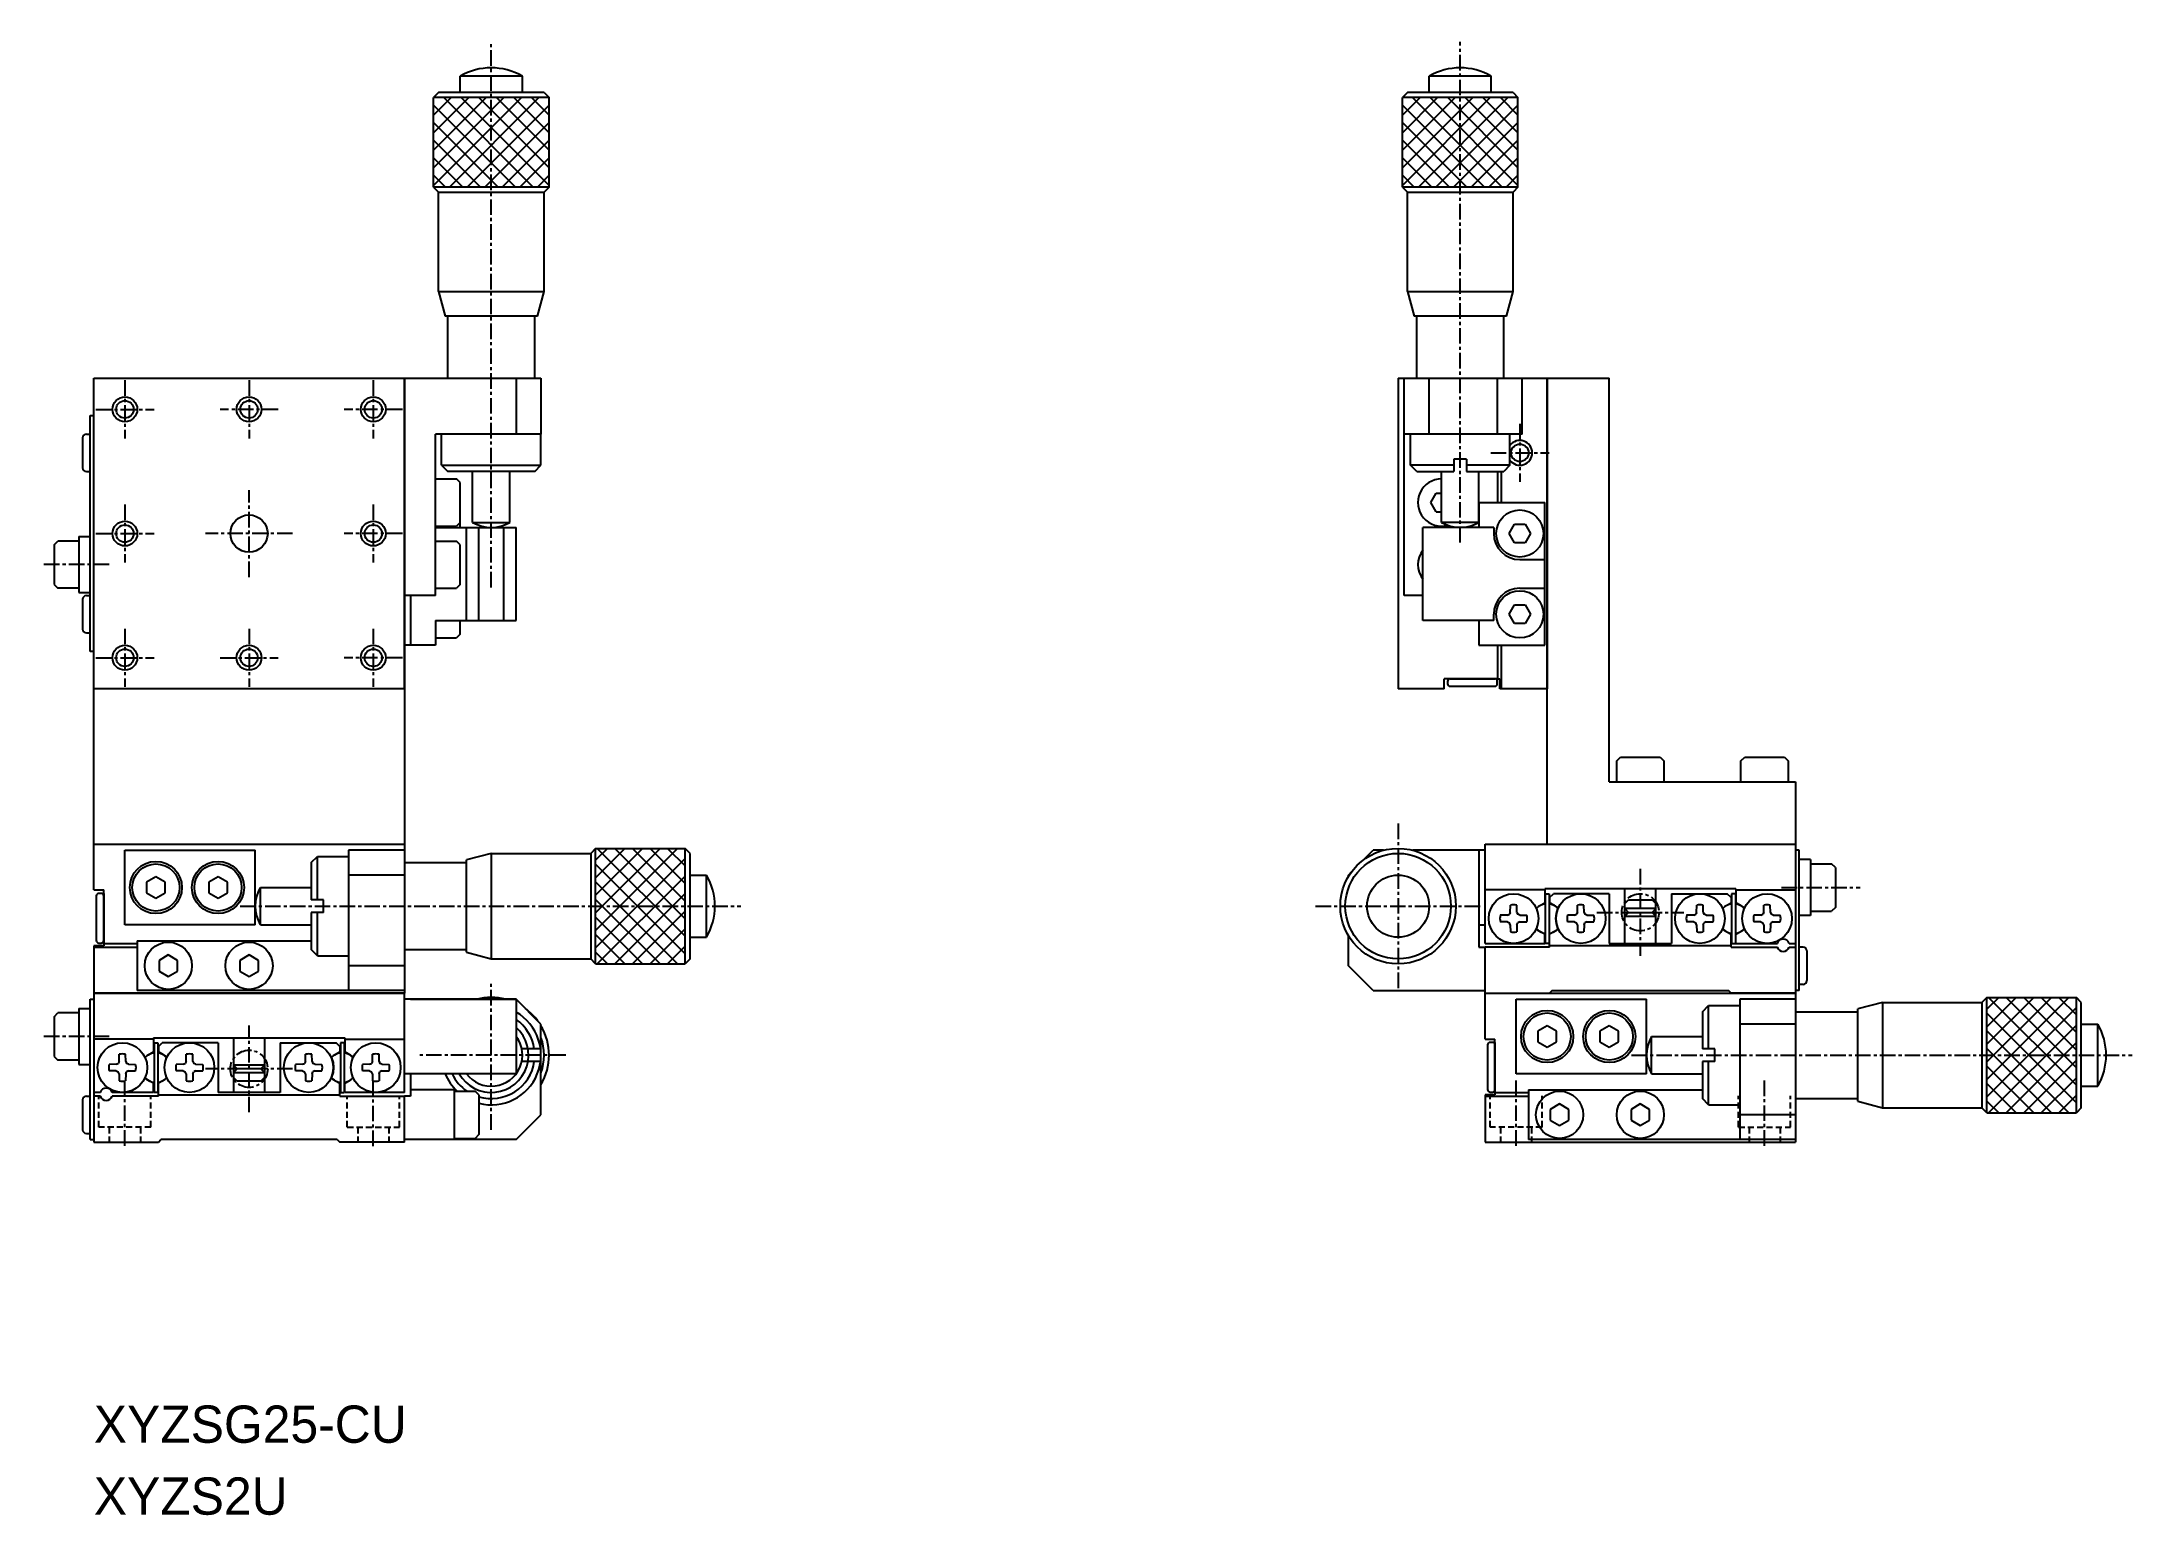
# Model space of a CAD drawing. Extents: x 93 to 261, y 80 to 198.
import ezdxf

# ---------------------------------------------------------------- set-up
doc = ezdxf.new("R2010")
doc.units = 0
doc.linetypes.add('CENTER', pattern=[2, 1.25, -0.25, 0.25, -0.25])
doc.linetypes.add('DASHED', pattern=[0.75, 0.5, -0.25])
doc.layers.get('0').update_dxf_attribs({"linetype": 'CONTINUOUS'})
doc.layers.add('CENTER', color=1, linetype='CENTER')

msp = doc.modelspace()

# ---------------------------------------------------------------- linework, layer by layer
at = {"color": 7, "linetype": 'CONTINUOUS'}
for p, q in [((126.82, 194.36), (126.82, 195.69)), ((131.82, 194.36), (131.82, 195.69)), ((204.82, 194.36), (204.82, 195.69)), ((209.82, 194.36), (209.82, 195.69)), ((125.07, 194.36), (124.67, 193.96)), ((124.67, 186.76), (124.67, 193.96)), ((133.57, 194.36), (125.07, 194.36)), ((133.57, 194.36), (133.97, 193.96)), ((133.97, 186.76), (133.97, 193.96)), ((203.07, 194.36), (202.67, 193.96)), ((202.67, 186.76), (202.67, 193.96)), ((211.57, 194.36), (203.07, 194.36)), ((211.57, 194.36), (211.97, 193.96)), ((211.97, 186.76), (211.97, 193.96)), ((124.67, 186.76), (125.07, 186.36)), ((125.07, 186.36), (133.57, 186.36)), ((125.07, 178.36), (125.07, 186.36)), ((133.97, 186.76), (133.57, 186.36)), ((133.57, 178.36), (133.57, 186.36)), ((202.67, 186.76), (203.07, 186.36)), ((203.07, 178.36), (203.07, 186.36)), ((203.07, 186.36), (211.57, 186.36)), ((211.97, 186.76), (211.57, 186.36)), ((211.57, 178.36), (211.57, 186.36)), ((125.07, 178.36), (125.61, 176.36)), ((125.07, 178.36), (133.57, 178.36)), ((133.04, 176.36), (133.57, 178.36)), ((203.07, 178.36), (203.61, 176.36)), ((203.07, 178.36), (211.57, 178.36)), ((211.04, 176.36), (211.57, 178.36)), ((133.04, 176.36), (125.61, 176.36)), ((125.82, 171.36), (125.82, 176.36)), ((132.82, 171.36), (132.82, 176.36)), ((211.04, 176.36), (203.61, 176.36)), ((203.82, 171.36), (203.82, 176.36)), ((210.82, 171.36), (210.82, 176.36)), ((97.32, 133.86), (97.32, 171.36)), ((97.32, 146.36), (97.32, 171.36)), ((97.32, 171.36), (122.32, 171.36)), ((122.32, 171.36), (122.32, 133.86)), ((122.32, 171.36), (133.32, 171.36)), ((122.32, 146.36), (122.32, 171.36)), ((131.32, 171.36), (131.32, 166.86)), ((133.32, 171.36), (133.32, 166.86)), ((202.32, 171.36), (202.32, 146.36)), ((202.32, 171.36), (214.32, 171.36)), ((202.82, 153.86), (202.82, 171.36)), ((204.82, 166.86), (204.82, 171.36)), ((210.32, 166.86), (210.32, 171.36)), ((212.32, 166.86), (212.32, 171.36)), ((214.32, 133.86), (214.32, 171.36)), ((214.32, 171.36), (219.32, 171.36)), ((214.32, 171.36), (214.32, 146.36)), ((219.32, 138.86), (219.32, 171.36)), ((97.02, 168.36), (97.32, 168.36)), ((97.02, 149.36), (97.02, 168.36)), ((96.72, 166.86), (97.02, 166.86)), ((133.32, 166.86), (124.82, 166.86)), ((124.82, 153.86), (124.82, 166.86)), ((125.32, 164.36), (125.32, 166.86)), ((133.32, 164.36), (133.32, 166.86)), ((212.32, 166.86), (202.82, 166.86)), ((203.32, 164.36), (203.32, 166.86)), ((211.32, 164.36), (211.32, 166.86)), ((96.42, 166.56), (96.42, 164.16)), ((96.72, 163.86), (97.02, 163.86)), ((124.82, 163.26), (126.52, 163.26)), ((125.32, 164.36), (125.82, 163.86)), ((132.82, 163.86), (125.82, 163.86)), ((126.82, 162.96), (126.52, 163.26)), ((127.82, 159.76), (127.82, 163.86)), ((130.82, 159.76), (130.82, 163.86)), ((132.82, 163.86), (133.32, 164.36)), ((203.82, 163.86), (203.32, 164.36)), ((203.82, 163.86), (206.82, 163.86)), ((205.82, 159.76), (205.82, 163.86)), ((206.82, 164.86), (206.82, 163.86)), ((207.82, 164.86), (206.82, 164.86)), ((207.82, 164.86), (207.82, 163.86)), ((207.82, 163.86), (210.82, 163.86)), ((208.82, 159.76), (208.82, 163.86)), ((210.32, 163.86), (210.32, 161.36)), ((210.62, 163.86), (210.62, 161.36)), ((211.32, 164.36), (210.82, 163.86)), ((126.82, 159.36), (126.82, 162.96)), ((204.96, 161.36), (205.39, 162.11)), ((205.39, 162.11), (205.82, 162.11)), ((205.39, 160.61), (204.96, 161.36)), ((205.39, 160.61), (205.82, 160.61)), ((208.82, 161.36), (208.82, 159.36)), ((208.82, 161.36), (214.12, 161.36)), ((214.12, 149.86), (214.12, 161.36)), ((94.12, 157.96), (94.42, 158.26)), ((96.12, 158.26), (94.42, 158.26)), ((96.12, 158.61), (96.12, 154.11)), ((96.12, 158.61), (97.02, 158.61)), ((124.82, 159.46), (126.52, 159.46)), ((124.82, 159.36), (131.32, 159.36)), ((124.82, 158.26), (126.52, 158.26)), ((126.82, 159.76), (126.52, 159.46)), ((126.82, 157.96), (126.52, 158.26)), ((127.32, 151.86), (127.32, 159.36)), ((128.32, 151.86), (128.32, 159.36)), ((130.32, 151.86), (130.32, 159.36)), ((131.32, 151.86), (131.32, 159.36)), ((204.32, 151.86), (204.32, 159.36)), ((210.02, 159.36), (204.32, 159.36)), ((208.32, 159.36), (208.32, 159.53)), ((210.02, 159.36), (210.02, 158.86)), ((211.26, 158.86), (211.69, 159.61)), ((211.69, 158.11), (211.26, 158.86)), ((211.69, 159.61), (212.56, 159.61)), ((212.56, 159.61), (212.99, 158.86)), ((212.99, 158.86), (212.56, 158.11)), ((94.12, 157.96), (94.12, 154.76)), ((126.82, 154.76), (126.82, 157.96)), ((212.56, 158.11), (211.69, 158.11)), ((212.12, 156.76), (214.12, 156.76)), ((94.12, 154.76), (94.42, 154.46)), ((96.12, 154.46), (94.42, 154.46)), ((96.12, 154.11), (97.02, 154.11)), ((96.42, 153.56), (96.42, 151.16)), ((96.72, 153.86), (97.02, 153.86)), ((124.82, 153.86), (122.32, 153.86)), ((122.82, 153.86), (122.82, 149.86)), ((124.82, 154.46), (126.52, 154.46)), ((126.82, 154.76), (126.52, 154.46)), ((204.32, 153.86), (202.82, 153.86)), ((212.12, 154.46), (214.12, 154.46)), ((124.82, 151.86), (124.82, 149.86)), ((124.82, 151.86), (131.32, 151.86)), ((126.82, 150.76), (126.82, 151.86)), ((210.02, 151.86), (204.32, 151.86)), ((208.82, 151.86), (208.82, 149.86)), ((210.02, 151.86), (210.02, 152.36)), ((211.26, 152.36), (211.69, 153.11)), ((211.69, 151.61), (211.26, 152.36)), ((211.69, 153.11), (212.56, 153.11)), ((212.56, 151.61), (211.69, 151.61)), ((212.56, 153.11), (212.99, 152.36)), ((212.99, 152.36), (212.56, 151.61)), ((96.72, 150.86), (97.02, 150.86)), ((124.82, 149.86), (122.32, 149.86)), ((124.82, 150.46), (126.52, 150.46)), ((126.82, 150.76), (126.52, 150.46)), ((208.82, 149.86), (214.12, 149.86)), ((210.32, 149.86), (210.32, 147.16)), ((210.62, 149.86), (210.62, 146.36)), ((97.32, 149.36), (97.02, 149.36)), ((206.02, 146.36), (206.02, 147.16)), ((210.32, 147.16), (206.02, 147.16)), ((206.3, 146.96), (206.3, 146.76)), ((206.5, 147.16), (210.1, 147.16)), ((206.5, 146.56), (210.1, 146.56)), ((207.5, 147.16), (209.1, 147.16)), ((210.3, 146.76), (210.3, 146.96)), ((210.32, 147.16), (210.52, 147.16)), ((210.52, 146.36), (210.52, 147.16)), ((122.32, 146.36), (97.32, 146.36)), ((206.02, 146.36), (202.32, 146.36)), ((214.32, 146.36), (210.52, 146.36)), ((219.92, 140.56), (220.22, 140.86)), ((219.92, 138.86), (219.92, 140.56)), ((220.22, 140.86), (223.42, 140.86)), ((223.42, 140.86), (223.72, 140.56)), ((223.72, 140.56), (223.72, 138.86)), ((229.92, 140.56), (230.22, 140.86)), ((229.92, 138.86), (229.92, 140.56)), ((230.22, 140.86), (233.42, 140.86)), ((233.42, 140.86), (233.72, 140.56)), ((233.72, 140.56), (233.72, 138.86)), ((219.32, 138.86), (234.32, 138.86)), ((234.32, 138.86), (234.32, 133.86)), ((97.32, 133.86), (122.32, 133.86)), ((97.32, 130.16), (97.32, 133.86)), ((99.82, 133.36), (110.32, 133.36)), ((99.82, 127.36), (99.82, 133.36)), ((110.32, 127.36), (110.32, 133.36)), ((117.82, 133.36), (117.82, 122.06)), ((122.32, 133.36), (117.82, 133.36)), ((122.32, 133.86), (122.32, 121.86)), ((129.32, 133.11), (127.32, 132.58)), ((129.32, 133.11), (129.32, 124.61)), ((129.32, 133.11), (137.32, 133.11)), ((137.72, 133.51), (137.32, 133.11)), ((137.32, 133.11), (137.32, 124.61)), ((137.72, 133.51), (144.92, 133.51)), ((145.32, 133.11), (144.92, 133.51)), ((145.32, 124.61), (145.32, 133.11)), ((199.57, 132.61), (200.32, 133.36)), ((201.15, 133.36), (200.32, 133.36)), ((209.32, 133.36), (203.5, 133.36)), ((208.82, 133.36), (208.82, 125.56)), ((209.32, 125.86), (209.32, 133.86)), ((209.32, 133.86), (234.32, 133.86)), ((214.32, 133.86), (234.32, 133.86)), ((234.32, 133.86), (234.32, 121.86)), ((234.62, 133.36), (234.32, 133.36)), ((234.62, 122.06), (234.62, 133.36)), ((234.62, 122.06), (234.62, 133.36)), ((114.82, 132.36), (115.32, 132.86)), ((114.82, 132.36), (114.82, 129.36)), ((115.32, 132.86), (117.82, 132.86)), ((122.32, 131.36), (117.82, 131.36)), ((122.32, 132.36), (127.32, 132.36)), ((127.32, 125.15), (127.32, 132.58)), ((145.32, 131.36), (146.65, 131.36)), ((198.32, 131.36), (198.57, 131.61)), ((198.32, 131.23), (198.32, 131.36)), ((235.52, 132.61), (234.62, 132.61)), ((235.52, 132.61), (235.52, 128.11)), ((235.52, 132.26), (237.22, 132.26)), ((237.52, 131.96), (237.22, 132.26)), ((237.52, 131.96), (237.52, 128.76)), ((97.32, 130.16), (98.12, 130.16)), ((97.52, 129.69), (97.52, 126.09)), ((97.92, 129.89), (97.72, 129.89)), ((98.12, 125.86), (98.12, 130.16)), ((98.12, 129.89), (98.12, 125.66)), ((98.12, 129.69), (98.12, 126.09)), ((102.32, 131.23), (101.57, 130.79)), ((101.57, 130.79), (101.57, 129.93)), ((101.57, 129.93), (102.32, 129.5)), ((103.07, 130.79), (102.32, 131.23)), ((102.32, 129.5), (103.07, 129.93)), ((103.07, 129.93), (103.07, 130.79)), ((107.32, 131.23), (106.57, 130.79)), ((106.57, 130.79), (106.57, 129.93)), ((106.57, 129.93), (107.32, 129.5)), ((108.07, 130.79), (107.32, 131.23)), ((107.32, 129.5), (108.07, 129.93)), ((108.07, 129.93), (108.07, 130.79)), ((110.73, 130.36), (114.82, 130.36)), ((214.12, 130.16), (209.32, 130.16)), ((214.12, 130.26), (214.12, 129.13)), ((229.52, 130.26), (214.12, 130.26)), ((214.17, 129.86), (214.17, 125.86)), ((214.17, 129.86), (214.47, 129.86)), ((214.47, 129.86), (214.47, 125.86)), ((214.52, 129.56), (214.82, 129.86)), ((219.32, 129.86), (214.82, 129.86)), ((219.32, 129.86), (219.32, 125.86)), ((220.57, 125.86), (220.57, 130.26)), ((223.07, 125.86), (223.07, 130.26)), ((224.32, 129.86), (224.32, 125.86)), ((224.32, 129.86), (228.82, 129.86)), ((229.12, 129.56), (228.82, 129.86)), ((229.17, 129.86), (229.17, 125.86)), ((229.47, 129.86), (229.17, 129.86)), ((229.47, 129.86), (229.47, 125.86)), ((229.52, 130.26), (229.52, 129.13)), ((229.52, 130.16), (234.32, 130.16)), ((98.12, 128.69), (98.12, 127.09)), ((115.82, 129.36), (114.82, 129.36)), ((115.82, 128.36), (114.82, 128.36)), ((114.82, 128.36), (114.82, 125.36)), ((115.82, 128.36), (115.82, 129.36)), ((211.12, 128.13), (210.55, 128.12)), ((211.12, 128.13), (211.28, 128.2)), ((211.35, 128.36), (211.28, 128.2)), ((211.35, 128.36), (211.36, 128.93)), ((211.89, 128.36), (211.88, 128.93)), ((211.89, 128.36), (211.96, 128.2)), ((212.12, 128.13), (211.96, 128.2)), ((212.12, 128.13), (212.69, 128.12)), ((213.73, 128.9), (214.12, 129.13)), ((214.52, 129.56), (214.52, 129.13)), ((214.92, 128.9), (214.52, 129.13)), ((216.52, 128.13), (215.95, 128.12)), ((216.52, 128.13), (216.68, 128.2)), ((216.75, 128.36), (216.68, 128.2)), ((216.75, 128.36), (216.76, 128.93)), ((217.29, 128.36), (217.28, 128.93)), ((217.29, 128.36), (217.36, 128.2)), ((217.52, 128.13), (217.36, 128.2)), ((217.52, 128.13), (218.09, 128.12)), ((220.57, 129.06), (220.87, 129.36)), ((220.57, 128.66), (220.57, 129.06)), ((220.57, 128.66), (220.87, 128.36)), ((223.07, 128.66), (220.57, 128.66)), ((220.87, 128.36), (220.57, 128.06)), ((220.57, 128.06), (223.07, 128.06)), ((220.87, 129.36), (222.77, 129.36)), ((220.87, 128.36), (222.77, 128.36)), ((222.77, 129.36), (223.07, 129.06)), ((223.07, 128.66), (222.77, 128.36)), ((222.77, 128.36), (223.07, 128.06)), ((223.07, 128.66), (223.07, 129.06)), ((226.12, 128.13), (225.55, 128.12)), ((226.12, 128.13), (226.28, 128.2)), ((226.35, 128.36), (226.28, 128.2)), ((226.35, 128.36), (226.36, 128.93)), ((226.89, 128.36), (226.88, 128.93)), ((226.89, 128.36), (226.96, 128.2)), ((227.12, 128.13), (226.96, 128.2)), ((227.12, 128.13), (227.69, 128.12)), ((228.73, 128.9), (229.12, 129.13)), ((229.12, 129.56), (229.12, 129.13)), ((229.92, 128.9), (229.52, 129.13)), ((231.52, 128.13), (230.95, 128.12)), ((231.52, 128.13), (231.68, 128.2)), ((231.75, 128.36), (231.68, 128.2)), ((231.75, 128.36), (231.76, 128.93)), ((232.29, 128.36), (232.28, 128.93)), ((232.29, 128.36), (232.36, 128.2)), ((232.52, 128.13), (232.36, 128.2)), ((232.52, 128.13), (233.09, 128.12)), ((235.52, 128.11), (234.62, 128.11)), ((235.52, 128.46), (237.22, 128.46)), ((237.52, 128.76), (237.22, 128.46)), ((110.32, 127.36), (99.82, 127.36)), ((110.73, 127.36), (114.82, 127.36)), ((145.32, 126.36), (146.65, 126.36)), ((198.32, 124.06), (198.32, 126.49)), ((208.82, 127.36), (209.32, 127.36)), ((211.12, 127.59), (210.55, 127.6)), ((211.12, 127.59), (211.28, 127.52)), ((211.35, 127.36), (211.28, 127.52)), ((211.35, 127.36), (211.36, 126.79)), ((211.89, 127.36), (211.88, 126.79)), ((211.89, 127.36), (211.96, 127.52)), ((212.12, 127.59), (211.96, 127.52)), ((212.12, 127.59), (212.69, 127.6)), ((214.12, 126.6), (213.73, 126.83)), ((214.12, 125.86), (214.12, 126.6)), ((214.92, 126.83), (214.52, 126.6)), ((214.52, 125.56), (214.52, 126.6)), ((216.52, 127.59), (215.95, 127.6)), ((216.52, 127.59), (216.68, 127.52)), ((216.75, 127.36), (216.68, 127.52)), ((216.75, 127.36), (216.76, 126.79)), ((217.29, 127.36), (217.28, 126.79)), ((217.29, 127.36), (217.36, 127.52)), ((217.52, 127.59), (217.36, 127.52)), ((217.52, 127.59), (218.09, 127.6)), ((226.12, 127.59), (225.55, 127.6)), ((226.12, 127.59), (226.28, 127.52)), ((226.35, 127.36), (226.28, 127.52)), ((226.35, 127.36), (226.36, 126.79)), ((226.89, 127.36), (226.88, 126.79)), ((226.89, 127.36), (226.96, 127.52)), ((227.12, 127.59), (226.96, 127.52)), ((227.12, 127.59), (227.69, 127.6)), ((228.73, 126.83), (229.12, 126.6)), ((229.12, 125.56), (229.12, 126.6)), ((229.52, 126.6), (229.92, 126.83)), ((229.52, 125.86), (229.52, 126.6)), ((231.52, 127.59), (230.95, 127.6)), ((231.52, 127.59), (231.68, 127.52)), ((231.75, 127.36), (231.68, 127.52)), ((231.75, 127.36), (231.76, 126.79)), ((232.29, 127.36), (232.28, 126.79)), ((232.29, 127.36), (232.36, 127.52)), ((232.52, 127.59), (232.36, 127.52)), ((232.52, 127.59), (233.09, 127.6)), ((97.32, 125.66), (97.32, 121.86)), ((98.12, 125.66), (97.32, 125.66)), ((97.32, 125.56), (100.82, 125.56)), ((97.72, 125.89), (97.92, 125.89)), ((98.12, 125.86), (100.82, 125.86)), ((100.82, 126.06), (100.82, 122.06)), ((100.82, 126.06), (114.82, 126.06)), ((103.32, 124.93), (102.57, 124.49)), ((104.07, 124.49), (103.32, 124.93)), ((109.82, 124.93), (109.07, 124.49)), ((110.57, 124.49), (109.82, 124.93)), ((115.32, 124.86), (114.82, 125.36)), ((115.32, 124.86), (117.82, 124.86)), ((122.32, 125.36), (127.32, 125.36)), ((127.32, 125.15), (129.32, 124.61)), ((129.32, 124.61), (137.32, 124.61)), ((137.72, 124.21), (137.32, 124.61)), ((145.32, 124.61), (144.92, 124.21)), ((208.82, 125.56), (209.32, 125.56)), ((209.32, 125.86), (214.12, 125.86)), ((214.52, 125.56), (209.32, 125.56)), ((209.32, 121.86), (209.32, 125.56)), ((214.47, 125.86), (214.17, 125.86)), ((229.12, 125.66), (214.52, 125.66)), ((219.32, 125.86), (224.32, 125.86)), ((229.12, 125.56), (232.85, 125.56)), ((229.17, 125.86), (229.47, 125.86)), ((229.52, 125.86), (232.85, 125.86)), ((233.8, 125.86), (234.32, 125.86)), ((233.8, 125.56), (234.32, 125.56)), ((234.92, 125.56), (234.62, 125.56)), ((235.22, 125.26), (235.22, 122.86)), ((102.57, 124.49), (102.57, 123.63)), ((102.57, 123.63), (103.32, 123.2)), ((103.32, 123.2), (104.07, 123.63)), ((104.07, 123.63), (104.07, 124.49)), ((109.07, 124.49), (109.07, 123.63)), ((109.07, 123.63), (109.82, 123.2)), ((109.82, 123.2), (110.57, 123.63)), ((110.57, 123.63), (110.57, 124.49)), ((122.32, 124.06), (117.82, 124.06)), ((137.72, 124.21), (144.92, 124.21)), ((200.32, 122.06), (198.32, 124.06)), ((97.02, 110.06), (97.02, 121.36)), ((97.02, 121.36), (97.32, 121.36)), ((97.02, 110.06), (97.02, 121.36)), ((97.32, 121.86), (122.32, 121.86)), ((97.32, 121.86), (97.32, 109.86)), ((122.32, 121.86), (97.32, 121.86)), ((122.32, 122.06), (100.82, 122.06)), ((122.32, 113.86), (122.32, 121.86)), ((131.32, 121.36), (122.32, 121.36)), ((122.82, 121.36), (131.32, 121.36)), ((131.32, 121.36), (131.32, 115.36)), ((133.32, 119.36), (131.32, 121.36)), ((200.32, 122.06), (209.32, 122.06)), ((209.32, 121.86), (234.32, 121.86)), ((209.32, 118.16), (209.32, 121.86)), ((209.32, 121.86), (214.52, 121.86)), ((211.82, 121.36), (222.32, 121.36)), ((211.82, 115.36), (211.82, 121.36)), ((214.72, 122.06), (214.52, 121.86)), ((214.72, 122.06), (228.92, 122.06)), ((222.32, 115.36), (222.32, 121.36)), ((229.12, 121.86), (228.92, 122.06)), ((234.32, 121.86), (229.12, 121.86)), ((229.82, 121.36), (229.82, 110.06)), ((234.32, 121.36), (229.82, 121.36)), ((234.62, 122.06), (234.32, 122.06)), ((234.32, 121.86), (234.32, 109.86)), ((234.92, 122.56), (234.62, 122.56)), ((249.72, 121.51), (249.32, 121.11)), ((249.72, 121.51), (256.92, 121.51)), ((257.32, 121.11), (256.92, 121.51)), ((94.12, 119.96), (94.42, 120.26)), ((94.12, 119.96), (94.12, 116.76)), ((96.12, 120.26), (94.42, 120.26)), ((96.12, 120.61), (97.02, 120.61)), ((96.12, 120.61), (96.12, 116.11)), ((226.82, 120.36), (227.32, 120.86)), ((226.82, 120.36), (226.82, 117.36)), ((227.32, 120.86), (229.82, 120.86)), ((234.32, 120.36), (239.32, 120.36)), ((241.32, 121.11), (239.32, 120.58)), ((239.32, 113.15), (239.32, 120.58)), ((241.32, 121.11), (241.32, 112.61)), ((241.32, 121.11), (249.32, 121.11)), ((249.32, 121.11), (249.32, 112.61)), ((257.32, 112.61), (257.32, 121.11)), ((102.12, 118.16), (97.32, 118.16)), ((102.12, 118.26), (102.12, 117.13)), ((102.12, 118.26), (117.52, 118.26)), ((102.17, 117.86), (102.17, 113.86)), ((102.17, 117.86), (102.47, 117.86)), ((102.47, 117.86), (102.47, 113.86)), ((102.52, 117.56), (102.82, 117.86)), ((107.32, 117.86), (102.82, 117.86)), ((107.32, 117.86), (107.32, 113.86)), ((108.57, 118.26), (108.57, 113.86)), ((111.07, 118.26), (111.07, 113.86)), ((112.32, 117.86), (116.82, 117.86)), ((112.32, 117.86), (112.32, 113.86)), ((117.12, 117.56), (116.82, 117.86)), ((117.17, 117.86), (117.17, 113.86)), ((117.47, 117.86), (117.17, 117.86)), ((117.47, 117.86), (117.47, 113.86)), ((117.52, 118.26), (117.52, 117.13)), ((117.52, 118.16), (122.32, 118.16)), ((133.32, 112.06), (133.32, 119.36)), ((209.32, 118.16), (210.12, 118.16)), ((209.92, 117.89), (209.72, 117.89)), ((210.12, 113.86), (210.12, 118.16)), ((210.12, 117.89), (210.12, 113.66)), ((214.32, 119.23), (213.57, 118.79)), ((213.57, 118.79), (213.57, 117.93)), ((213.57, 117.93), (214.32, 117.5)), ((215.07, 118.79), (214.32, 119.23)), ((214.32, 117.5), (215.07, 117.93)), ((215.07, 117.93), (215.07, 118.79)), ((219.32, 119.23), (218.57, 118.79)), ((218.57, 118.79), (218.57, 117.93)), ((218.57, 117.93), (219.32, 117.5)), ((220.07, 118.79), (219.32, 119.23)), ((219.32, 117.5), (220.07, 117.93)), ((220.07, 117.93), (220.07, 118.79)), ((222.73, 118.36), (226.82, 118.36)), ((234.32, 119.36), (229.82, 119.36)), ((257.32, 119.36), (258.65, 119.36)), ((94.12, 116.76), (94.42, 116.46)), ((96.12, 116.46), (94.42, 116.46)), ((99.12, 116.13), (98.55, 116.12)), ((99.12, 116.13), (99.28, 116.2)), ((99.35, 116.36), (99.28, 116.2)), ((99.35, 116.36), (99.36, 116.93)), ((99.89, 116.36), (99.88, 116.93)), ((99.89, 116.36), (99.96, 116.2)), ((100.12, 116.13), (99.96, 116.2)), ((100.12, 116.13), (100.69, 116.12)), ((101.73, 116.9), (102.12, 117.13)), ((102.52, 117.56), (102.52, 117.13)), ((102.92, 116.9), (102.52, 117.13)), ((104.52, 116.13), (103.95, 116.12)), ((104.52, 116.13), (104.68, 116.2)), ((104.75, 116.36), (104.68, 116.2)), ((104.75, 116.36), (104.76, 116.93)), ((105.29, 116.36), (105.28, 116.93)), ((105.29, 116.36), (105.36, 116.2)), ((105.52, 116.13), (105.36, 116.2)), ((105.52, 116.13), (106.09, 116.12)), ((114.12, 116.13), (113.55, 116.12)), ((114.12, 116.13), (114.28, 116.2)), ((114.35, 116.36), (114.28, 116.2)), ((114.35, 116.36), (114.36, 116.93)), ((114.89, 116.36), (114.88, 116.93)), ((114.89, 116.36), (114.96, 116.2)), ((115.12, 116.13), (114.96, 116.2)), ((115.12, 116.13), (115.69, 116.12)), ((116.73, 116.9), (117.12, 117.13)), ((117.12, 117.56), (117.12, 117.13)), ((117.92, 116.9), (117.52, 117.13)), ((119.52, 116.13), (118.95, 116.12)), ((119.52, 116.13), (119.68, 116.2)), ((119.75, 116.36), (119.68, 116.2)), ((119.75, 116.36), (119.76, 116.93)), ((120.29, 116.36), (120.28, 116.93)), ((120.29, 116.36), (120.36, 116.2)), ((120.52, 116.13), (120.36, 116.2)), ((120.52, 116.13), (121.09, 116.12)), ((133.29, 117.36), (131.77, 117.36)), ((133.29, 116.36), (131.77, 116.36)), ((209.52, 117.69), (209.52, 114.09)), ((210.12, 117.69), (210.12, 114.09)), ((210.12, 116.69), (210.12, 115.09)), ((227.82, 117.36), (226.82, 117.36)), ((227.82, 116.36), (226.82, 116.36)), ((226.82, 116.36), (226.82, 113.36)), ((227.82, 116.36), (227.82, 117.36)), ((96.12, 116.11), (97.02, 116.11)), ((99.12, 115.59), (98.55, 115.6)), ((99.12, 115.59), (99.28, 115.52)), ((99.35, 115.36), (99.28, 115.52)), ((99.35, 115.36), (99.36, 114.79)), ((99.89, 115.36), (99.88, 114.79)), ((99.89, 115.36), (99.96, 115.52)), ((100.12, 115.59), (99.96, 115.52)), ((100.12, 115.59), (100.69, 115.6)), ((102.12, 114.6), (101.73, 114.83)), ((102.12, 113.86), (102.12, 114.6)), ((102.92, 114.83), (102.52, 114.6)), ((102.52, 113.56), (102.52, 114.6)), ((104.52, 115.59), (103.95, 115.6)), ((104.52, 115.59), (104.68, 115.52)), ((104.75, 115.36), (104.68, 115.52)), ((104.75, 115.36), (104.76, 114.79)), ((105.29, 115.36), (105.28, 114.79)), ((105.29, 115.36), (105.36, 115.52)), ((105.52, 115.59), (105.36, 115.52)), ((105.52, 115.59), (106.09, 115.6)), ((111.07, 116.06), (108.57, 116.06)), ((108.87, 115.76), (108.57, 116.06)), ((108.57, 115.46), (108.87, 115.76)), ((108.57, 115.46), (111.07, 115.46)), ((108.57, 115.46), (108.57, 115.06)), ((108.87, 114.76), (108.57, 115.06)), ((110.77, 115.76), (108.87, 115.76)), ((110.77, 114.76), (108.87, 114.76)), ((110.77, 115.76), (111.07, 116.06)), ((111.07, 115.46), (110.77, 115.76)), ((111.07, 115.06), (110.77, 114.76)), ((111.07, 115.46), (111.07, 115.06)), ((114.12, 115.59), (113.55, 115.6)), ((114.12, 115.59), (114.28, 115.52)), ((114.35, 115.36), (114.28, 115.52)), ((114.35, 115.36), (114.36, 114.79)), ((114.89, 115.36), (114.88, 114.79)), ((114.89, 115.36), (114.96, 115.52)), ((115.12, 115.59), (114.96, 115.52)), ((115.12, 115.59), (115.69, 115.6)), ((116.73, 114.83), (117.12, 114.6)), ((117.12, 113.56), (117.12, 114.6)), ((117.52, 114.6), (117.92, 114.83)), ((117.52, 113.86), (117.52, 114.6)), ((119.52, 115.59), (118.95, 115.6)), ((119.52, 115.59), (119.68, 115.52)), ((119.75, 115.36), (119.68, 115.52)), ((119.75, 115.36), (119.76, 114.79)), ((120.29, 115.36), (120.28, 114.79)), ((120.29, 115.36), (120.36, 115.52)), ((120.52, 115.59), (120.36, 115.52)), ((120.52, 115.59), (121.09, 115.6)), ((131.32, 115.36), (122.32, 115.36)), ((122.82, 115.36), (122.82, 113.56)), ((222.32, 115.36), (211.82, 115.36)), ((222.73, 115.36), (226.82, 115.36)), ((96.42, 113.26), (96.42, 110.86)), ((96.72, 113.56), (97.02, 113.56)), ((97.85, 113.86), (97.32, 113.86)), ((97.85, 113.56), (97.32, 113.56)), ((102.12, 113.86), (98.8, 113.86)), ((102.52, 113.56), (98.8, 113.56)), ((102.47, 113.86), (102.17, 113.86)), ((102.52, 113.66), (117.12, 113.66)), ((112.32, 113.86), (107.32, 113.86)), ((117.12, 113.56), (122.32, 113.56)), ((117.17, 113.86), (117.47, 113.86)), ((122.32, 113.86), (117.52, 113.86)), ((122.82, 113.56), (122.32, 113.56)), ((122.32, 109.86), (122.32, 113.56)), ((126.32, 114.06), (122.82, 114.06)), ((126.32, 114.06), (126.32, 110.06)), ((126.32, 113.96), (128.02, 113.96)), ((128.32, 113.66), (128.02, 113.96)), ((128.32, 113.66), (128.32, 110.46)), ((209.32, 113.66), (209.32, 109.86)), ((210.12, 113.66), (209.32, 113.66)), ((209.32, 113.56), (212.82, 113.56)), ((209.72, 113.89), (209.92, 113.89)), ((210.12, 113.86), (212.82, 113.86)), ((212.82, 114.06), (212.82, 110.06)), ((212.82, 114.06), (226.82, 114.06)), ((215.32, 112.93), (214.57, 112.49)), ((216.07, 112.49), (215.32, 112.93)), ((221.82, 112.93), (221.07, 112.49)), ((222.57, 112.49), (221.82, 112.93)), ((227.32, 112.86), (226.82, 113.36)), ((227.32, 112.86), (229.82, 112.86)), ((234.32, 113.36), (239.32, 113.36)), ((239.32, 113.15), (241.32, 112.61)), ((257.32, 114.36), (258.65, 114.36)), ((131.32, 110.06), (133.32, 112.06)), ((214.57, 112.49), (214.57, 111.63)), ((214.57, 111.63), (215.32, 111.2)), ((215.32, 111.2), (216.07, 111.63)), ((216.07, 111.63), (216.07, 112.49)), ((221.07, 112.49), (221.07, 111.63)), ((221.07, 111.63), (221.82, 111.2)), ((221.82, 111.2), (222.57, 111.63)), ((222.57, 111.63), (222.57, 112.49)), ((234.32, 112.06), (229.82, 112.06)), ((241.32, 112.61), (249.32, 112.61)), ((249.72, 112.21), (249.32, 112.61)), ((249.72, 112.21), (256.92, 112.21)), ((257.32, 112.61), (256.92, 112.21)), ((96.72, 110.56), (97.02, 110.56)), ((97.02, 110.06), (97.32, 110.06)), ((97.32, 109.86), (102.52, 109.86)), ((102.52, 109.86), (102.72, 110.06)), ((116.92, 110.06), (102.72, 110.06)), ((116.92, 110.06), (117.12, 109.86)), ((122.32, 109.86), (117.12, 109.86)), ((131.32, 110.06), (122.32, 110.06)), ((126.32, 110.16), (128.02, 110.16)), ((128.32, 110.46), (128.02, 110.16)), ((209.32, 109.86), (234.32, 109.86)), ((234.32, 110.06), (212.82, 110.06))]:
    msp.add_line(p, q, dxfattribs=at)
at = {"color": 3, "linetype": 'CONTINUOUS'}
for p, q in [((131.82, 195.69), (126.82, 195.69)), ((209.82, 195.69), (204.82, 195.69)), ((124.67, 192.55), (126.09, 193.96)), ((133.97, 193.96), (124.67, 193.96)), ((124.67, 191.13), (127.5, 193.96)), ((124.67, 189.72), (128.92, 193.96)), ((124.67, 188.3), (130.33, 193.96)), ((124.67, 186.89), (131.74, 193.96)), ((125.49, 193.96), (132.69, 186.76)), ((125.96, 186.76), (133.16, 193.96)), ((126.9, 193.96), (133.97, 186.89)), ((128.32, 193.96), (133.97, 188.3)), ((129.73, 193.96), (133.97, 189.72)), ((131.14, 193.96), (133.97, 191.13)), ((132.56, 193.96), (133.97, 192.55)), ((202.67, 192.55), (204.09, 193.96)), ((202.67, 191.13), (205.5, 193.96)), ((202.67, 189.72), (206.92, 193.96)), ((211.97, 193.96), (202.67, 193.96)), ((202.67, 188.3), (208.33, 193.96)), ((202.67, 186.89), (209.74, 193.96)), ((203.49, 193.96), (210.69, 186.76)), ((203.96, 186.76), (211.16, 193.96)), ((204.9, 193.96), (211.97, 186.89)), ((206.32, 193.96), (211.97, 188.3)), ((207.73, 193.96), (211.97, 189.72)), ((209.14, 193.96), (211.97, 191.13)), ((210.56, 193.96), (211.97, 192.55)), ((124.67, 193.36), (131.27, 186.76)), ((124.67, 191.95), (129.86, 186.76)), ((127.37, 186.76), (133.97, 193.36)), ((128.79, 186.76), (133.97, 191.95)), ((202.67, 193.36), (209.27, 186.76)), ((202.67, 191.95), (207.86, 186.76)), ((205.37, 186.76), (211.97, 193.36)), ((206.79, 186.76), (211.97, 191.95)), ((124.67, 190.53), (128.45, 186.76)), ((130.2, 186.76), (133.97, 190.53)), ((202.67, 190.53), (206.45, 186.76)), ((208.2, 186.76), (211.97, 190.53)), ((124.67, 189.12), (127.03, 186.76)), ((131.62, 186.76), (133.97, 189.12)), ((202.67, 189.12), (205.03, 186.76)), ((209.62, 186.76), (211.97, 189.12)), ((124.67, 187.71), (125.62, 186.76)), ((133.03, 186.76), (133.97, 187.71)), ((202.67, 187.71), (203.62, 186.76)), ((211.03, 186.76), (211.97, 187.71)), ((133.97, 186.76), (124.67, 186.76)), ((211.97, 186.76), (202.67, 186.76)), ((125.32, 164.36), (133.32, 164.36)), ((206.82, 164.36), (203.32, 164.36)), ((211.32, 164.36), (207.82, 164.36)), ((127.82, 159.76), (130.82, 159.76)), ((208.82, 159.76), (205.82, 159.76)), ((137.72, 124.21), (137.72, 133.51)), ((144.32, 133.51), (137.72, 126.91)), ((142.91, 133.51), (137.72, 128.33)), ((141.5, 133.51), (137.72, 129.74)), ((140.08, 133.51), (137.72, 131.15)), ((138.67, 133.51), (137.72, 132.57)), ((137.85, 133.51), (144.92, 126.44)), ((139.27, 133.51), (144.92, 127.85)), ((140.68, 133.51), (144.92, 129.27)), ((142.1, 133.51), (144.92, 130.68)), ((143.51, 133.51), (144.92, 132.1)), ((144.92, 124.21), (144.92, 133.51)), ((115.32, 129.36), (115.32, 132.86)), ((144.92, 132.7), (137.72, 125.5)), ((137.72, 132.23), (144.92, 125.03)), ((144.92, 131.28), (137.85, 124.21)), ((146.65, 126.36), (146.65, 131.36)), ((110.73, 127.36), (110.73, 130.36)), ((137.72, 130.81), (144.32, 124.21)), ((144.92, 129.87), (139.27, 124.21)), ((115.32, 124.86), (115.32, 128.36)), ((137.72, 129.4), (142.91, 124.21)), ((137.72, 127.98), (141.5, 124.21)), ((144.92, 128.45), (140.68, 124.21)), ((137.72, 126.57), (140.08, 124.21)), ((144.92, 127.04), (142.1, 124.21)), ((137.72, 125.16), (138.67, 124.21)), ((144.92, 125.63), (143.51, 124.21)), ((249.72, 112.21), (249.72, 121.51)), ((256.32, 121.51), (249.72, 114.91)), ((254.91, 121.51), (249.72, 116.33)), ((253.5, 121.51), (249.72, 117.74)), ((252.08, 121.51), (249.72, 119.15)), ((250.67, 121.51), (249.72, 120.57)), ((249.85, 121.51), (256.92, 114.44)), ((251.27, 121.51), (256.92, 115.85)), ((252.68, 121.51), (256.92, 117.27)), ((254.1, 121.51), (256.92, 118.68)), ((255.51, 121.51), (256.92, 120.1)), ((256.92, 112.21), (256.92, 121.51)), ((227.32, 117.36), (227.32, 120.86)), ((256.92, 120.7), (249.72, 113.5)), ((249.72, 120.23), (256.92, 113.03)), ((222.73, 115.36), (222.73, 118.36)), ((249.72, 118.81), (256.32, 112.21)), ((256.92, 119.28), (249.85, 112.21)), ((256.92, 117.87), (251.27, 112.21)), ((258.65, 114.36), (258.65, 119.36)), ((227.32, 112.86), (227.32, 116.36)), ((249.72, 117.4), (254.91, 112.21)), ((256.92, 116.45), (252.68, 112.21)), ((249.72, 115.98), (253.5, 112.21)), ((249.72, 114.57), (252.08, 112.21)), ((256.92, 115.04), (254.1, 112.21)), ((249.72, 113.16), (250.67, 112.21)), ((256.92, 113.63), (255.51, 112.21))]:
    msp.add_line(p, q, dxfattribs=at)
at = {"color": 3, "linetype": 'DASHED'}
for p, q in [((97.72, 111.06), (97.72, 113.56)), ((101.92, 111.06), (101.92, 113.56)), ((117.72, 111.06), (117.72, 113.56)), ((121.92, 111.06), (121.92, 113.56)), ((209.72, 111.06), (209.72, 113.59)), ((213.92, 111.06), (213.92, 113.59)), ((229.72, 111.06), (229.72, 113.59)), ((233.92, 111.06), (233.92, 113.59)), ((101.92, 111.06), (97.72, 111.06)), ((98.57, 111.06), (98.57, 109.86)), ((101.07, 111.06), (101.07, 109.86)), ((117.72, 111.06), (121.92, 111.06)), ((118.57, 111.06), (118.57, 109.86)), ((121.07, 111.06), (121.07, 109.86)), ((213.92, 111.06), (209.72, 111.06)), ((210.57, 111.06), (210.57, 109.89)), ((213.07, 111.06), (213.07, 109.89)), ((229.72, 111.06), (233.92, 111.06)), ((230.57, 111.06), (230.57, 109.89)), ((233.07, 111.06), (233.07, 109.89))]:
    msp.add_line(p, q, dxfattribs=at)
at = {"color": 3, "linetype": 'CONTINUOUS'}
for centre, radius in [((99.82, 168.86), 1), ((99.82, 168.86), 0.7), ((109.82, 168.86), 1), ((109.82, 168.86), 0.7), ((119.82, 168.86), 1), ((119.82, 168.86), 0.7), ((212.12, 165.36), 0.7), ((99.82, 158.86), 1), ((99.82, 158.86), 0.7), ((119.82, 158.86), 1), ((119.82, 158.86), 0.7), ((99.82, 148.86), 1), ((109.82, 148.86), 1), ((119.82, 148.86), 1), ((99.82, 148.86), 0.7), ((109.82, 148.86), 0.7), ((119.82, 148.86), 0.7), ((202.32, 128.86), 4.25)]:
    msp.add_circle(centre, radius, dxfattribs=at)
at = {"color": 7, "linetype": 'CONTINUOUS'}
for centre, radius in [((109.82, 158.86), 1.5), ((212.12, 158.86), 1.9), ((212.12, 152.36), 1.9), ((202.32, 128.86), 4.65), ((102.32, 130.36), 2.1), ((102.32, 130.36), 1.9), ((107.32, 130.36), 2.1), ((107.32, 130.36), 1.9), ((202.32, 128.86), 2.5), ((211.62, 127.86), 2), ((217.02, 127.86), 2), ((226.62, 127.86), 2), ((232.02, 127.86), 2), ((103.32, 124.06), 1.9), ((109.82, 124.06), 1.9), ((214.32, 118.36), 2.1), ((214.32, 118.36), 1.9), ((219.32, 118.36), 2.1), ((219.32, 118.36), 1.9), ((99.62, 115.86), 2), ((105.02, 115.86), 2), ((114.62, 115.86), 2), ((120.02, 115.86), 2), ((215.32, 112.06), 1.9), ((221.82, 112.06), 1.9)]:
    msp.add_circle(centre, radius, dxfattribs=at)
for centre, radius, start, end in [((129.32, 191.36), 5, 59.999, 120.001), ((207.32, 191.36), 5, 59.999, 120.001), ((96.72, 166.56), 0.3, 90, 180), ((96.72, 164.16), 0.3, 180, 270), ((205.82, 161.36), 1.9, 89.9999, 285.4871), ((129.32, 162.36), 3, 239.999, 300.001), ((207.32, 162.36), 3, 239.999, 300.001), ((212.12, 158.86), 2.1, 180, 270), ((205.82, 156.36), 1.9, 142.1364, 217.8636), ((96.72, 153.56), 0.3, 90, 180), ((212.12, 152.36), 2.1, 90, 180), ((96.72, 151.16), 0.3, 180, 270), ((206.5, 146.96), 0.2, 90, 180), ((206.5, 146.76), 0.2, 180, 270), ((210.1, 146.96), 0.2, 0, 90), ((210.1, 146.76), 0.2, 270, 0), ((142.32, 128.86), 5, 329.999, 30.001), ((97.72, 129.69), 0.2, 90, 180), ((97.92, 129.69), 0.2, 0, 90), ((113.32, 128.86), 3, 149.999, 210.001), ((211.62, 127.86), 1.1, 166.328, 193.672), ((211.62, 127.86), 1.1, 76.328, 103.672), ((211.62, 127.86), 1.1, 346.328, 13.672), ((214.32, 127.86), 1.19, 97.2378, 137.0717), ((214.42, 127.77), 1.32, 121.4547, 136.8686), ((214.32, 127.86), 1.19, 42.9283, 82.7622), ((214.23, 127.77), 1.32, 43.1328, 58.5453), ((217.02, 127.86), 2, 148.2115, 211.7885), ((217.02, 127.86), 1.1, 166.328, 193.672), ((217.02, 127.86), 1.1, 76.328, 103.672), ((217.02, 127.86), 1.1, 346.328, 13.672), ((226.62, 127.86), 1.1, 166.328, 193.672), ((226.62, 127.86), 1.1, 76.328, 103.672), ((226.62, 127.86), 1.1, 346.328, 13.672), ((229.32, 127.86), 1.19, 97.2378, 137.0717), ((229.42, 127.77), 1.32, 121.4547, 136.8672), ((229.32, 127.86), 1.19, 42.9283, 82.7622), ((229.23, 127.77), 1.32, 43.1314, 58.5453), ((232.02, 127.86), 1.1, 166.328, 193.672), ((232.02, 127.86), 1.1, 76.328, 103.672), ((232.02, 127.86), 1.1, 346.328, 13.672), ((211.62, 127.86), 1.1, 256.328, 283.672), ((214.42, 127.95), 1.32, 223.1328, 238.5453), ((214.32, 127.86), 1.19, 222.9283, 262.7622), ((214.32, 127.86), 1.19, 277.2378, 317.0717), ((214.23, 127.95), 1.32, 301.4547, 316.8672), ((217.02, 127.86), 1.1, 256.328, 283.672), ((226.62, 127.86), 1.1, 256.328, 283.672), ((229.42, 127.95), 1.32, 223.1328, 238.5453), ((229.32, 127.86), 1.19, 222.9283, 262.7622), ((229.32, 127.86), 1.19, 277.2378, 317.0717), ((229.23, 127.95), 1.32, 301.4547, 316.8672), ((232.02, 127.86), 1.1, 256.328, 283.672), ((233.32, 125.71), 0.5, 17.4578, 162.5422), ((97.72, 126.09), 0.2, 180, 270), ((97.92, 126.09), 0.2, 270, 0), ((233.32, 125.71), 0.5, 197.4576, 342.5424), ((234.92, 125.26), 0.3, 0, 90), ((234.92, 122.86), 0.3, 270, 0), ((129.32, 116.86), 4.65, 75.4076, 104.5924), ((129.32, 116.86), 4, 255.5224, 60.0001), ((129.32, 116.86), 4.65, 36.2757, 53.7243), ((129.32, 116.86), 2.5, 216.8699, 36.8701), ((129.32, 116.86), 4.65, 329.3408, 30.6592), ((129.32, 116.86), 4.25, 340.2503, 19.7497), ((209.72, 117.69), 0.2, 90, 180), ((209.92, 117.69), 0.2, 0, 90), ((225.32, 116.86), 3, 149.999, 210.001), ((254.32, 116.86), 5, 329.999, 30.001), ((99.62, 115.86), 1.1, 166.328, 193.672), ((99.62, 115.86), 1.1, 76.328, 103.672), ((99.62, 115.86), 1.1, 346.328, 13.672), ((102.32, 115.86), 1.19, 97.2378, 137.0717), ((102.42, 115.77), 1.32, 121.4547, 136.8686), ((102.32, 115.86), 1.19, 42.9283, 82.7622), ((102.23, 115.77), 1.32, 43.1328, 58.5453), ((105.02, 115.86), 1.1, 166.328, 193.672), ((105.02, 115.86), 1.1, 76.328, 103.672), ((105.02, 115.86), 1.1, 346.328, 13.672), ((114.62, 115.86), 1.1, 166.328, 193.672), ((114.62, 115.86), 1.1, 76.328, 103.672), ((114.62, 115.86), 1.1, 346.328, 13.672), ((114.62, 115.86), 2, 328.2115, 31.7885), ((117.32, 115.86), 1.19, 97.2378, 137.0717), ((117.42, 115.77), 1.32, 121.4547, 136.8672), ((117.32, 115.86), 1.19, 42.9283, 82.7622), ((117.23, 115.77), 1.32, 43.1314, 58.5453), ((120.02, 115.86), 1.1, 166.328, 193.672), ((120.02, 115.86), 1.1, 76.328, 103.672), ((120.02, 115.86), 1.1, 346.328, 13.672), ((99.62, 115.86), 1.1, 256.328, 283.672), ((102.42, 115.95), 1.32, 223.1328, 238.5453), ((102.32, 115.86), 1.19, 222.9283, 262.7622), ((102.32, 115.86), 1.19, 277.2378, 317.0717), ((102.23, 115.95), 1.32, 301.4547, 316.8672), ((105.02, 115.86), 1.1, 256.328, 283.672), ((114.62, 115.86), 1.1, 256.328, 283.672), ((117.42, 115.95), 1.32, 223.1328, 238.5453), ((117.32, 115.86), 1.19, 222.9283, 262.7622), ((117.32, 115.86), 1.19, 277.2378, 317.0717), ((117.23, 115.95), 1.32, 301.4547, 316.8672), ((120.02, 115.86), 1.1, 256.328, 283.672), ((129.32, 116.86), 4, 202.0243, 226.4688), ((96.72, 113.26), 0.3, 90, 180), ((98.32, 113.71), 0.5, 17.4578, 162.5422), ((98.32, 113.71), 0.5, 197.4576, 342.5424), ((209.72, 114.09), 0.2, 180, 270), ((209.92, 114.09), 0.2, 270, 0), ((96.72, 110.86), 0.3, 180, 270)]:
    msp.add_arc(centre, radius, start, end, dxfattribs=at)
at = {"color": 3, "linetype": 'CONTINUOUS'}
for centre, radius, start, end in [((212.12, 165.36), 1, 216.87, 143.13), ((129.32, 116.86), 3.5, 8.2132, 55.1502), ((129.32, 116.86), 3, 210, 48.1898), ((129.32, 116.86), 3.5, 253.3984, 351.7868), ((129.32, 116.86), 3.5, 205.3769, 235.9522)]:
    msp.add_arc(centre, radius, start, end, dxfattribs=at)
at = {"layer": 'CENTER', "color": 1, "linetype": 'CENTER'}
for p, q in [((129.32, 154.52), (129.32, 198.45)), ((207.32, 158.15), (207.32, 198.45)), ((99.82, 171.2), (99.82, 166.52)), ((109.82, 171.2), (109.82, 166.52)), ((119.82, 171.2), (119.82, 166.52)), ((97.48, 168.86), (102.17, 168.86)), ((112.17, 168.86), (107.48, 168.86)), ((122.17, 168.86), (117.48, 168.86)), ((212.12, 167.7), (212.12, 163.02)), ((209.78, 165.36), (214.47, 165.36)), ((109.82, 155.36), (109.82, 162.36)), ((99.82, 161.2), (99.82, 156.52)), ((119.82, 161.2), (119.82, 156.52)), ((97.48, 158.86), (102.17, 158.86)), ((113.32, 158.86), (106.32, 158.86)), ((122.17, 158.86), (117.48, 158.86)), ((98.56, 156.36), (93.13, 156.36)), ((99.82, 151.2), (99.82, 146.52)), ((109.82, 151.2), (109.82, 146.52)), ((119.82, 151.2), (119.82, 146.52)), ((97.48, 148.86), (102.17, 148.86)), ((107.48, 148.86), (112.17, 148.86)), ((122.17, 148.86), (117.48, 148.86)), ((202.32, 135.51), (202.32, 122.21)), ((221.82, 131.86), (221.82, 124.86)), ((233.19, 130.36), (239.52, 130.36)), ((109.11, 128.86), (149.42, 128.86)), ((195.67, 128.86), (208.97, 128.86)), ((218.32, 128.36), (225.32, 128.36)), ((129.32, 110.86), (129.32, 122.86)), ((98.56, 118.36), (93.13, 118.36)), ((109.82, 112.26), (109.82, 119.26)), ((135.32, 116.86), (123.32, 116.86)), ((221.11, 116.86), (261.42, 116.86)), ((99.82, 109.57), (99.82, 115.06)), ((113.32, 115.76), (106.32, 115.76)), ((119.82, 109.54), (119.82, 115.04)), ((211.82, 109.57), (211.82, 115.06)), ((231.82, 109.57), (231.82, 115.06))]:
    msp.add_line(p, q, dxfattribs=at)
for centre in [(221.82, 128.36), (109.82, 115.76)]:
    msp.add_circle(centre, 1.5, dxfattribs=at)

# ---------------------------------------------------------------- texts
at = {"color": 7, "linetype": 'CONTINUOUS'}
for s, p in [('XYZSG25-CU', (97.32, 85.65)), ('XYZS2U', (97.32, 79.86))]:
    msp.add_text(s, height=3, dxfattribs=at).set_placement(p)

doc.saveas('drawing.dxf')
